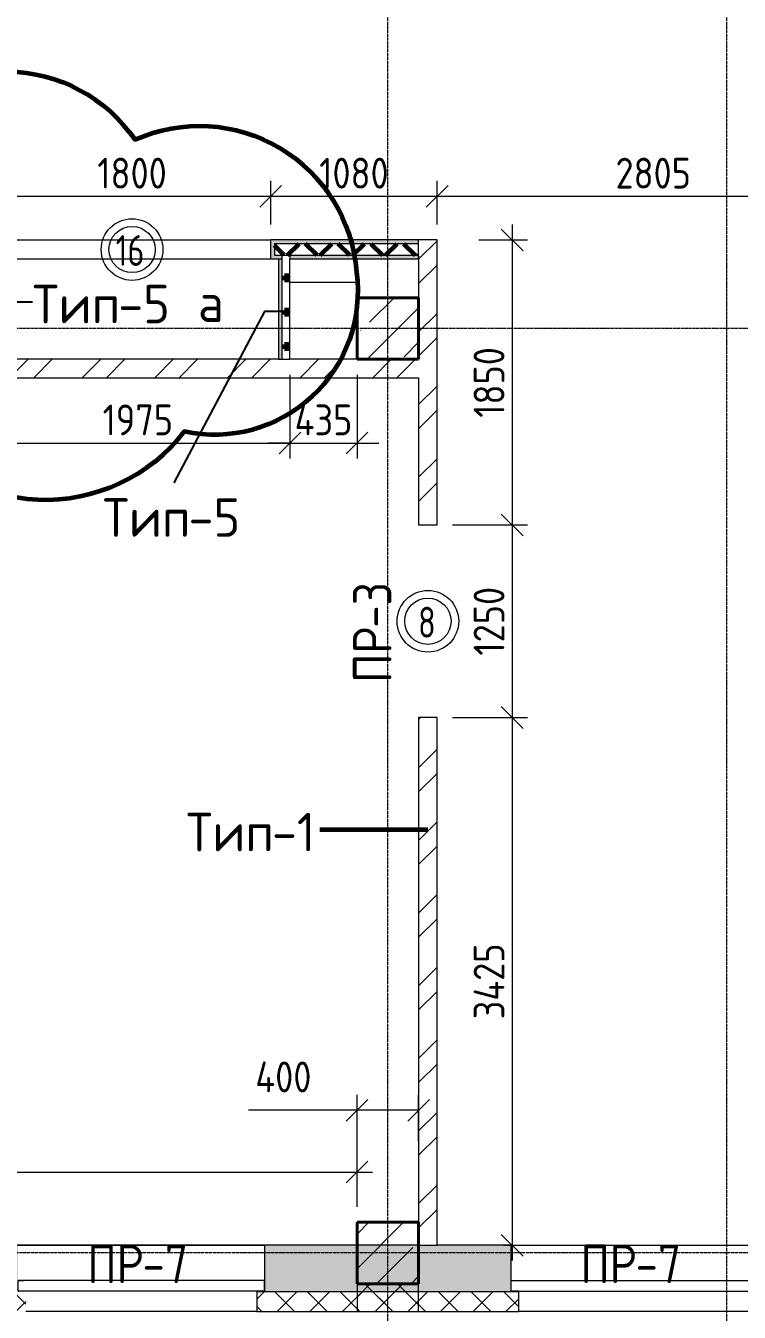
# Model space of a CAD drawing. Header units: millimetres. Extents: x -60946 to 138510, y -262288 to 24501.
# Drawn here: x 37459 to 42090, y -206008 to -197658 of the extents above; entities that cross this region are included whole.
import ezdxf

# ---------------------------------------------------------------- set-up
doc = ezdxf.new("R2010")
doc.units = ezdxf.units.MM
doc.linetypes.add('ADSK_Линия сетки', pattern=[25, 20, -2.5, 0, -2.5])
for name, color, linetype, lineweight in [('0) 1 вып перегородка', 7, 'Continuous', 60), ('2)Тип-2', 3, 'Continuous', 60), ('2)Тип-5', 1, 'Continuous', 60), ('_ Окна', 7, 'Continuous', 18), ('Марки', 7, 'Continuous', 20), ('Марки дверей', 7, 'Continuous', 20), ('Несущие колонны', 7, 'Continuous', 18), ('Окна', 7, 'Continuous', 9), ('Оси', 7, 'Continuous', 9), ('Перекрытие', 7, 'Continuous', 18), ('Размеры', 7, 'Continuous', 9), ('Стены внутренние', 7, 'Continuous', 18), ('Стены наружные', 7, 'Continuous', 18), ('Стены штриховка', 7, 'Continuous', 9)]:
    doc.layers.add(name, color=color, linetype=linetype, lineweight=lineweight)
doc.styles.add('GOST Common_2', font='', dxfattribs={"width": 0.9, "height": 250})
doc.styles.add('GOST Common_3', font='', dxfattribs={"width": 0.9, "height": 200})
doc.styles.add('GOST Common_4', font='', dxfattribs={"height": 250})
doc.styles.add('GOST Common_B', font='', dxfattribs={"width": 0.8, "height": 200})
doc.styles.get('GOST Common_2').set_extended_font_data('GOST Common')
doc.styles.get('GOST Common_3').set_extended_font_data('GOST Common')
doc.styles.get('GOST Common_4').set_extended_font_data('GOST Common')
doc.styles.get('GOST Common_B').set_extended_font_data('GOST Common', bold=True)
doc.dimstyles.new('ADSK_Основной_2_0', dxfattribs={"dimscale": 304.8, "dimtxt": 201.142999, "dimasz": 0.463911, "dimexe": 0.328084, "dimexo": 0.328084, "dimgap": 0.164042, "dimtad": 1, "dimdec": 3, "dimrnd": 0.001, "dimdsep": 46, "dimtxsty": 'GOST Common_3', "dimblk1": 'OBLIQUE', "dimblk2": 'OBLIQUE', "dimsah": 1, "dimcen": 0.09, "dimdle": 0.328084, "dimazin": 2, "dimtfac": 1, "dimtdec": 4, "dimtix": 1, "dimtmove": 0, "dimatfit": 3, "dimfxl": 1, "dimtvp": 1, "dimtolj": 1, "dimtzin": 0, "dimlwd": 20, "dimlwe": 20, "dimarcsym": 2})
doc.dimstyles.new('ADSK_Основной_2_0_1', dxfattribs={"dimscale": 304.8, "dimtxt": 201.142999, "dimasz": 0.463911, "dimexe": 0.328084, "dimexo": 0.328084, "dimgap": 0.164042, "dimtad": 1, "dimdec": 3, "dimrnd": 0.001, "dimdsep": 46, "dimtxsty": 'GOST Common_3', "dimblk1": 'OBLIQUE', "dimblk2": 'OBLIQUE', "dimsah": 1, "dimcen": 0.09, "dimdle": 0.328084, "dimazin": 2, "dimtfac": 1, "dimtdec": 4, "dimtix": 1, "dimtmove": 1, "dimatfit": 3, "dimfxl": 1, "dimtvp": 1, "dimtolj": 1, "dimtzin": 0, "dimlwd": 20, "dimlwe": 20, "dimarcsym": 2})
doc.dimstyles.new('ADSK_Основной_2_0_2', dxfattribs={"dimscale": 304.8, "dimtxt": 201.142999, "dimasz": 0.463911, "dimexe": 0.328084, "dimexo": 0.328084, "dimgap": 0.164042, "dimtad": 1, "dimdec": 3, "dimrnd": 0.001, "dimdsep": 46, "dimtxsty": 'GOST Common_3', "dimblk1": 'OBLIQUE', "dimblk2": 'OBLIQUE', "dimsah": 1, "dimcen": 0.09, "dimdle": 0.328084, "dimazin": 2, "dimtfac": 1, "dimtdec": 4, "dimtix": 1, "dimtmove": 0, "dimatfit": 3, "dimfxl": 1, "dimtvp": 1, "dimtolj": 1, "dimtzin": 0, "dimlwd": 20, "dimlwe": 20, "dimarcsym": 2})
pattern_1 = [(45, (9.36, -198628.46), (-224.5064, 224.5064), []), (45, (233.87, -198628.46), (-224.5064, 224.5064), [396.875, -79.375, 3.353, -76.022])]
pattern_2 = [(45, (9.36, -198628.46), (-106.066, 106.066), []), (135, (9.36, -198628.46), (-106.066, -106.066), [])]
pattern_3 = [(45, (9.36, -198628.46), (-235.7317, 235.7317), []), (45, (166.5, -198628.46), (-235.7317, 235.7317), [])]

# ---------------------------------------------------------------- blocks, each defined once
blk = doc.blocks.new('ADSK_КолоннаЖБ_Прямоугольная - 400x400 мм-1807143-Кладочный план 4-го этажа')
at = {"layer": 'Несущие колонны', "lineweight": 40}
for p, q in [((-200, 200), (200, 200)), ((-200, -200), (-200, 200)), ((200, 200), (200, -200)), ((200, -200), (-200, -200))]:
    blk.add_line(p, q, dxfattribs=at)
blk = doc.blocks.new('ОКНО L03 _2СТ_RS - ОК-5_1600х2000h-3556615-Кладочный план 4-го этажа')
at = {"layer": '_ Окна'}
for p, q in [((-838.1, 149), (761.9, 149)), ((-838.1, 149), (-838.1, 79)), ((-838.1, 149), (-833.1, 149)), ((-818.1, 149), (-38.1, 149)), ((-38.1, 149), (741.9, 149)), ((761.9, 149), (756.9, 149)), ((761.9, 149), (761.9, 79)), ((-838.1, 79), (761.9, 79)), ((-838.1, 79), (-803.1, 79)), ((-818.1, 79), (-38.1, 79)), ((-38.1, 79), (741.9, 79)), ((761.9, 79), (726.9, 79))]:
    blk.add_line(p, q, dxfattribs=at)
at = {"layer": 'Окна'}
blk.add_line((-888.1, -150), (811.9, -150), dxfattribs=at)
blk = doc.blocks.new('ОКНО L03 _2СТ_RS - ОК-5_1600х2000h-3556607-Кладочный план 4-го этажа')
at = {"layer": '_ Окна'}
for p, q in [((-838.1, -79), (761.9, -79)), ((-838.1, -149), (-838.1, -79)), ((-838.1, -79), (-803.1, -79)), ((-818.1, -79), (-38.1, -79)), ((-38.1, -79), (741.9, -79)), ((761.9, -79), (726.9, -79)), ((761.9, -149), (761.9, -79)), ((-838.1, -149), (761.9, -149)), ((-838.1, -149), (-833.1, -149)), ((-818.1, -149), (-38.1, -149)), ((-38.1, -149), (741.9, -149)), ((761.9, -149), (756.9, -149))]:
    blk.add_line(p, q, dxfattribs=at)
at = {"layer": 'Окна'}
blk.add_line((-888.1, 150), (811.9, 150), dxfattribs=at)
blk = doc.blocks.new('_Oblique')
at = {"color": 0, "linetype": 'ByBlock', "lineweight": -2}
blk.add_line((-0.5, -0.5), (0.5, 0.5), dxfattribs=at)
blk = doc.blocks.new('*D5959')
at = {"layer": 'Defpoints', "color": 0, "transparency": 16777216}
for p in [(40299.5, -199048.5), (40129.4, -200898.5), (40616.4, -200898.5)]:
    blk.add_point(p, dxfattribs=at)
at = {"layer": 'Размеры', "color": 0, "lineweight": 20, "transparency": 16777216}
for p, q in [((40616.4, -198948.5), (40616.4, -200998.5)), ((40399.5, -199048.5), (40716.4, -199048.5)), ((40229.4, -200898.5), (40716.4, -200898.5))]:
    blk.add_line(p, q, dxfattribs=at)
at = {"layer": 'Размеры', "color": 0, "lineweight": 20, "transparency": 16777216, "xscale": 141.4, "yscale": 141.4, "zscale": 141.4}
for p, rotation in [((40616.4, -199048.5), 90), ((40616.4, -200898.5), 270)]:
    blk.add_blockref('_Oblique', p, dxfattribs=dict(at, rotation=rotation))
at = {"layer": 'Размеры', "color": 0, "lineweight": 9, "transparency": 16777216, "insert": (40466.4, -199973.5), "char_height": 200, "width": 560.473, "attachment_point": 5, "rotation": 90, "style": 'GOST Common_3'}
blk.add_mtext('\\A1;1850', dxfattribs=at)
blk = doc.blocks.new('*D5960')
at = {"layer": 'Defpoints', "color": 0, "transparency": 16777216}
for p in [(40129.4, -200898.5), (40129.4, -202148.5), (40616.4, -202148.5)]:
    blk.add_point(p, dxfattribs=at)
at = {"layer": 'Размеры', "color": 0, "lineweight": 20, "transparency": 16777216}
for p, q in [((40616.4, -200798.5), (40616.4, -202248.5)), ((40229.4, -200898.5), (40716.4, -200898.5)), ((40229.4, -202148.5), (40716.4, -202148.5))]:
    blk.add_line(p, q, dxfattribs=at)
at = {"layer": 'Размеры', "color": 0, "lineweight": 20, "transparency": 16777216, "xscale": 141.4, "yscale": 141.4, "zscale": 141.4}
for p, rotation in [((40616.4, -200898.5), 90), ((40616.4, -202148.5), 270)]:
    blk.add_blockref('_Oblique', p, dxfattribs=dict(at, rotation=rotation))
at = {"layer": 'Размеры', "color": 0, "lineweight": 9, "transparency": 16777216, "insert": (40466.4, -201523.5), "char_height": 200, "width": 560.473, "attachment_point": 5, "rotation": 90, "style": 'GOST Common_3'}
blk.add_mtext('\\A1;1250', dxfattribs=at)
blk = doc.blocks.new('*D5961')
at = {"layer": 'Defpoints', "color": 0, "transparency": 16777216}
for p in [(40129.4, -202148.5), (40616.4, -205573.5), (40716.4, -205573.5)]:
    blk.add_point(p, dxfattribs=at)
at = {"layer": 'Размеры', "color": 0, "lineweight": 20, "transparency": 16777216}
for p, q in [((40616.4, -202048.5), (40616.4, -205673.5)), ((40229.4, -202148.5), (40716.4, -202148.5)), ((40616.4, -205573.5), (40516.4, -205573.5))]:
    blk.add_line(p, q, dxfattribs=at)
at = {"layer": 'Размеры', "color": 0, "lineweight": 20, "transparency": 16777216, "xscale": 141.4, "yscale": 141.4, "zscale": 141.4}
for p, rotation in [((40616.4, -202148.5), 90), ((40616.4, -205573.5), 270)]:
    blk.add_blockref('_Oblique', p, dxfattribs=dict(at, rotation=rotation))
at = {"layer": 'Размеры', "color": 0, "lineweight": 9, "transparency": 16777216, "insert": (40466.4, -203861), "char_height": 200, "width": 625.93, "attachment_point": 5, "rotation": 90, "style": 'GOST Common_3'}
blk.add_mtext('\\A1;3425', dxfattribs=at)
blk = doc.blocks.new('*D6316')
at = {"layer": 'Defpoints', "color": 0, "transparency": 16777216}
for p in [(39609.4, -205098.4), (34009.4, -205423.5), (39609.4, -205423.5)]:
    blk.add_point(p, dxfattribs=at)
at = {"layer": 'Размеры', "color": 0, "lineweight": 20, "transparency": 16777216}
for p, q in [((34009.4, -205323.5), (34009.4, -204998.4)), ((39609.4, -205323.5), (39609.4, -204998.4)), ((33909.4, -205098.4), (39709.4, -205098.4))]:
    blk.add_line(p, q, dxfattribs=at)
at = {"layer": 'Размеры', "color": 0, "lineweight": 20, "transparency": 16777216, "xscale": 141.4, "yscale": 141.4, "zscale": 141.4, "rotation": 180}
blk.add_blockref('_Oblique', (34009.4, -205098.4), dxfattribs=at)
at = {"layer": 'Размеры', "color": 0, "lineweight": 20, "transparency": 16777216, "xscale": 141.4, "yscale": 141.4, "zscale": 141.4}
blk.add_blockref('_Oblique', (39609.4, -205098.4), dxfattribs=at)
at = {"layer": 'Размеры', "color": 0, "lineweight": 9, "transparency": 16777216, "insert": (36809.4, -204948.4), "char_height": 200, "width": 605.475, "attachment_point": 5, "style": 'GOST Common_3'}
blk.add_mtext('\\A1;5600', dxfattribs=at)
blk = doc.blocks.new('*D6317')
at = {"layer": 'Defpoints', "color": 0, "transparency": 16777216}
for p in [(40009.4, -204697.8), (40009.4, -204998.4), (39609.4, -205423.5)]:
    blk.add_point(p, dxfattribs=at)
at = {"layer": 'Размеры', "color": 0, "lineweight": 20, "transparency": 16777216}
for p, q in [((39609.4, -205323.5), (39609.4, -204597.8)), ((40009.4, -204898.4), (40009.4, -204597.8)), ((39609.4, -204697.8), (38905.1, -204697.8)), ((40009.4, -204697.8), (39509.4, -204697.8))]:
    blk.add_line(p, q, dxfattribs=at)
at = {"layer": 'Размеры', "color": 0, "lineweight": 20, "transparency": 16777216, "xscale": 141.4, "yscale": 141.4, "zscale": 141.4, "rotation": 180}
blk.add_blockref('_Oblique', (39609.4, -204697.8), dxfattribs=at)
at = {"layer": 'Размеры', "color": 0, "lineweight": 20, "transparency": 16777216, "xscale": 141.4, "yscale": 141.4, "zscale": 141.4}
blk.add_blockref('_Oblique', (40009.4, -204697.8), dxfattribs=at)
at = {"layer": 'Размеры', "color": 0, "lineweight": 9, "transparency": 16777216, "insert": (38949.3, -204381.1), "char_height": 200, "width": 474.561, "attachment_point": 1, "line_spacing_factor": 1.022761, "style": 'GOST Common_3'}
blk.add_mtext('\\A1;400', dxfattribs=at)
blk = doc.blocks.new('*D6326')
at = {"layer": 'Defpoints', "color": 0, "transparency": 16777216}
for p in [(37199.4, -199823.5), (39174.4, -199823.5), (39174.4, -200366.7)]:
    blk.add_point(p, dxfattribs=at)
at = {"layer": 'Размеры', "color": 0, "lineweight": 20, "transparency": 16777216}
for p, q in [((37199.4, -199923.5), (37199.4, -200466.7)), ((39174.4, -199923.5), (39174.4, -200466.7)), ((37099.4, -200366.7), (39274.4, -200366.7))]:
    blk.add_line(p, q, dxfattribs=at)
at = {"layer": 'Размеры', "color": 0, "lineweight": 20, "transparency": 16777216, "xscale": 141.4, "yscale": 141.4, "zscale": 141.4, "rotation": 180}
blk.add_blockref('_Oblique', (37199.4, -200366.7), dxfattribs=at)
at = {"layer": 'Размеры', "color": 0, "lineweight": 20, "transparency": 16777216, "xscale": 141.4, "yscale": 141.4, "zscale": 141.4}
blk.add_blockref('_Oblique', (39174.4, -200366.7), dxfattribs=at)
at = {"layer": 'Размеры', "color": 0, "lineweight": 9, "transparency": 16777216, "insert": (38186.9, -200216.7), "char_height": 200, "width": 560.473, "attachment_point": 5, "style": 'GOST Common_3'}
blk.add_mtext('\\A1;1975', dxfattribs=at)
blk = doc.blocks.new('*D6327')
at = {"layer": 'Defpoints', "color": 0, "transparency": 16777216}
for p in [(39174.4, -199823.5), (39609.4, -199823.5), (39609.4, -200366.7)]:
    blk.add_point(p, dxfattribs=at)
at = {"layer": 'Размеры', "color": 0, "lineweight": 20, "transparency": 16777216}
for p, q in [((39174.4, -199923.5), (39174.4, -200466.7)), ((39609.4, -199923.5), (39609.4, -200466.7)), ((39174.4, -200366.7), (39033, -200366.7)), ((39174.4, -200366.7), (39609.4, -200366.7)), ((39609.4, -200366.7), (39750.8, -200366.7))]:
    blk.add_line(p, q, dxfattribs=at)
at = {"layer": 'Размеры', "color": 0, "lineweight": 20, "transparency": 16777216, "xscale": 141.4, "yscale": 141.4, "zscale": 141.4}
blk.add_blockref('_Oblique', (39174.4, -200366.7), dxfattribs=at)
at = {"layer": 'Размеры', "color": 0, "lineweight": 20, "transparency": 16777216, "xscale": 141.4, "yscale": 141.4, "zscale": 141.4, "rotation": 180}
blk.add_blockref('_Oblique', (39609.4, -200366.7), dxfattribs=at)
at = {"layer": 'Размеры', "color": 0, "lineweight": 9, "transparency": 16777216, "insert": (39391.9, -200216.7), "char_height": 200, "width": 474.561, "attachment_point": 5, "style": 'GOST Common_3'}
blk.add_mtext('\\A1;435', dxfattribs=at)
blk = doc.blocks.new('*D6106')
at = {"layer": 'Defpoints', "color": 0, "transparency": 16777216}
for p in [(39049.4, -198765.3), (37249.4, -199048.5), (39049.4, -199048.5)]:
    blk.add_point(p, dxfattribs=at)
at = {"layer": 'Размеры', "color": 0, "lineweight": 20, "transparency": 16777216}
for p, q in [((37249.4, -198948.5), (37249.4, -198665.3)), ((39049.4, -198948.5), (39049.4, -198665.3)), ((37149.4, -198765.3), (39149.4, -198765.3))]:
    blk.add_line(p, q, dxfattribs=at)
at = {"layer": 'Размеры', "color": 0, "lineweight": 20, "transparency": 16777216, "xscale": 141.4, "yscale": 141.4, "zscale": 141.4, "rotation": 180}
blk.add_blockref('_Oblique', (37249.4, -198765.3), dxfattribs=at)
at = {"layer": 'Размеры', "color": 0, "lineweight": 20, "transparency": 16777216, "xscale": 141.4, "yscale": 141.4, "zscale": 141.4}
blk.add_blockref('_Oblique', (39049.4, -198765.3), dxfattribs=at)
at = {"layer": 'Размеры', "color": 0, "lineweight": 9, "transparency": 16777216, "insert": (38149.4, -198615.3), "char_height": 200, "width": 560.473, "attachment_point": 5, "style": 'GOST Common_3'}
blk.add_mtext('\\A1;1800', dxfattribs=at)
blk = doc.blocks.new('*D6107')
at = {"layer": 'Defpoints', "color": 0, "transparency": 16777216}
for p in [(40129.4, -198765.3), (39049.4, -199048.5), (40129.4, -199048.5)]:
    blk.add_point(p, dxfattribs=at)
at = {"layer": 'Размеры', "color": 0, "lineweight": 20, "transparency": 16777216}
for p, q in [((39049.4, -198948.5), (39049.4, -198665.3)), ((40129.4, -198948.5), (40129.4, -198665.3)), ((38949.4, -198765.3), (40229.4, -198765.3))]:
    blk.add_line(p, q, dxfattribs=at)
at = {"layer": 'Размеры', "color": 0, "lineweight": 20, "transparency": 16777216, "xscale": 141.4, "yscale": 141.4, "zscale": 141.4, "rotation": 180}
blk.add_blockref('_Oblique', (39049.4, -198765.3), dxfattribs=at)
at = {"layer": 'Размеры', "color": 0, "lineweight": 20, "transparency": 16777216, "xscale": 141.4, "yscale": 141.4, "zscale": 141.4}
blk.add_blockref('_Oblique', (40129.4, -198765.3), dxfattribs=at)
at = {"layer": 'Размеры', "color": 0, "lineweight": 9, "transparency": 16777216, "insert": (39589.4, -198615.3), "char_height": 200, "width": 560.473, "attachment_point": 5, "style": 'GOST Common_3'}
blk.add_mtext('\\A1;1080', dxfattribs=at)
blk = doc.blocks.new('*D6108')
at = {"layer": 'Defpoints', "color": 0, "transparency": 16777216}
for p in [(42934.4, -198765.3), (40129.4, -199048.5), (42934.4, -199048.5)]:
    blk.add_point(p, dxfattribs=at)
at = {"layer": 'Размеры', "color": 0, "lineweight": 20, "transparency": 16777216}
for p, q in [((40129.4, -198948.5), (40129.4, -198665.3)), ((42934.4, -198948.5), (42934.4, -198665.3)), ((40029.4, -198765.3), (43034.4, -198765.3))]:
    blk.add_line(p, q, dxfattribs=at)
at = {"layer": 'Размеры', "color": 0, "lineweight": 20, "transparency": 16777216, "xscale": 141.4, "yscale": 141.4, "zscale": 141.4, "rotation": 180}
blk.add_blockref('_Oblique', (40129.4, -198765.3), dxfattribs=at)
at = {"layer": 'Размеры', "color": 0, "lineweight": 20, "transparency": 16777216, "xscale": 141.4, "yscale": 141.4, "zscale": 141.4}
blk.add_blockref('_Oblique', (42934.4, -198765.3), dxfattribs=at)
at = {"layer": 'Размеры', "color": 0, "lineweight": 9, "transparency": 16777216, "insert": (41531.9, -198615.3), "char_height": 200, "width": 605.475, "attachment_point": 5, "style": 'GOST Common_3'}
blk.add_mtext('\\A1;2805', dxfattribs=at)
blk = doc.blocks.new('М_двери1 - Марка экземпляра 2-3719212-Кладочный план 4-го этажа')
at = {"layer": 'Марки дверей'}
for radius in [2, 1.5]:
    blk.add_circle((0, 0), radius, dxfattribs=at)

msp = doc.modelspace()

# ---------------------------------------------------------------- hatches: boundary and pattern name
at = {"layer": '2)Тип-2'}
h = msp.add_hatch(color=256, dxfattribs=at)
h.paths.add_polyline_path([(30359.3615, -199073.4914), (30359.3615, -199048.4914), (30219.3615, -199048.4914), (30219.3615, -199073.4914)])
h.paths.add_polyline_path([(25214.3615, -199073.4914), (26709.3615, -199073.4914), (26709.3615, -199048.4914), (25214.3615, -199048.4914)])
h.paths.add_polyline_path([(29479.0471, -199073.4914), (29569.3615, -199073.4914), (29569.3615, -199048.4914), (29479.0471, -199048.4914)])
h.paths.add_polyline_path([(36296.8633, -199073.4914), (37224.3615, -199073.4914), (37224.3615, -199048.4914), (32474.3615, -199048.4914), (32474.3615, -199073.4914), (34646.7804, -199073.4914)])
h.paths.add_polyline_path([(27569.3615, -199073.4914), (28009.3615, -199073.4914), (28009.3615, -199048.4914), (27569.3615, -199048.4914), (27569.3615, -199069.4841)])
h.paths.add_polyline_path([(31009.3615, -199073.4914), (31224.3615, -199073.4914), (31224.3615, -199048.4914), (31009.3615, -199048.4914)])
h.paths.add_polyline_path([(39597.0293, -199073.4914), (40009.3615, -199073.4914), (40009.3615, -199048.4914), (39074.3615, -199048.4914), (39074.3615, -199073.4914)])
h = msp.add_hatch(color=256, dxfattribs=at)
h.paths.add_polyline_path([(26559.3615, -199173.4914), (26559.3615, -199148.4914), (25264.3615, -199148.4914), (25264.3615, -199173.4914), (26534.3615, -199173.4914)])
h.paths.add_polyline_path([(29544.3615, -199173.4914), (29594.3615, -199173.4914), (29594.3615, -199048.4914), (29569.3615, -199048.4914), (29569.3615, -199148.4914), (29519.3615, -199148.4914), (29519.3615, -199173.4914)])
h.paths.add_polyline_path([(30309.3615, -199173.4914), (30384.3615, -199173.4914), (30384.3615, -199048.4914), (30359.3615, -199048.4914), (30359.3615, -199148.4914), (30309.3615, -199148.4914)])
h.paths.add_polyline_path([(39124.3615, -199173.4914), (39124.3615, -199148.4914), (39074.3615, -199148.4914), (39074.3615, -199048.4914), (39049.3615, -199048.4914), (39049.3615, -199173.4914), (39099.3615, -199173.4914)])
h.paths.add_polyline_path([(30194.3615, -199173.4914), (30259.3615, -199173.4914), (30259.3615, -199148.4914), (30219.3615, -199148.4914), (30219.3615, -199048.4914), (30194.3615, -199048.4914)])
h.paths.add_polyline_path([(39174.3615, -199173.4914), (40009.3615, -199173.4914), (40009.3615, -199148.4914), (39174.3615, -199148.4914)])
h.paths.add_polyline_path([(37199.3615, -199173.4914), (37249.3615, -199173.4914), (37249.3615, -199048.4914), (37224.3615, -199048.4914), (37224.3615, -199148.4914), (37184.3615, -199148.4914), (37184.3615, -199173.4914)])
h.paths.add_polyline_path([(28009.3615, -199173.4914), (28009.3615, -199148.4914), (27569.3615, -199148.4914), (27569.3615, -199173.4914)])
h.paths.add_polyline_path([(37134.3615, -199173.4914), (37134.3615, -199148.4914), (36109.3615, -199148.4914), (36109.3615, -199173.4914), (37109.3615, -199173.4914)])
h.paths.add_polyline_path([(30984.3615, -199173.4914), (31249.3615, -199173.4914), (31249.3615, -199048.4914), (31224.3615, -199048.4914), (31224.3615, -199148.4914), (31009.3615, -199148.4914), (31009.3615, -199048.4914), (30984.3615, -199048.4914)])
h.paths.add_polyline_path([(26609.3615, -199173.4914), (26709.3615, -199173.4914), (26709.3615, -199148.4914), (26609.3615, -199148.4914)])
h.paths.add_polyline_path([(32449.3615, -199173.4914), (34759.3615, -199173.4914), (34759.3615, -199148.4914), (32474.3615, -199148.4914), (32474.3615, -199048.4914), (32449.3615, -199048.4914)])
h.paths.add_polyline_path([(34834.3615, -199173.4914), (36059.3615, -199173.4914), (36059.3615, -199148.4914), (34809.3615, -199148.4914), (34809.3615, -199173.4914)])
h = msp.add_hatch(dxfattribs=at)
h.set_pattern_fill('FP_4', color=256, style=0, pattern_type=2)
h.set_pattern_definition(pattern_2)
h.paths.add_polyline_path([(26396.3655, -199148.4914), (26709.3615, -199148.4914), (26709.3615, -199073.4914), (25264.3615, -199073.4914), (25264.3615, -199148.4914)])
h.paths.add_polyline_path([(27569.3615, -199148.4914), (28009.3615, -199148.4914), (28009.3615, -199073.4914), (27569.3615, -199073.4914), (27569.3615, -199097.0628)])
h.paths.add_polyline_path([(39124.3615, -199148.4914), (40009.3615, -199148.4914), (40009.3615, -199073.4914), (39074.3615, -199073.4914), (39074.3615, -199148.4914)])
h.paths.add_polyline_path([(37184.3615, -199148.4914), (37224.3615, -199148.4914), (37224.3615, -199073.4914), (32474.3615, -199073.4914), (32474.3615, -199148.4914), (37134.3615, -199148.4914)])
h.paths.add_polyline_path([(29569.3615, -199148.4914), (29569.3615, -199073.4914), (29479.0471, -199073.4914), (29479.0471, -199148.4914), (29519.3615, -199148.4914)])
h.paths.add_polyline_path([(30259.3615, -199148.4914), (30359.3615, -199148.4914), (30359.3615, -199073.4914), (30219.3615, -199073.4914), (30219.3615, -199148.4914)])
h.paths.add_polyline_path([(31009.3615, -199148.4914), (31224.3615, -199148.4914), (31224.3615, -199073.4914), (31009.3615, -199073.4914)])
at = {"layer": '2)Тип-5', "true_color": 0xd50000}
h = msp.add_hatch(dxfattribs=at)
h.set_pattern_fill('FP_7', color=12, style=0, pattern_type=2)
h.set_pattern_definition([(0, (9.36, -198628.46), (111.125, 111.125), [55.562, -166.688]), (90, (37.14, -198656.24), (-111.125, 111.125), [55.562, -166.688])])
h.paths.add_polyline_path([(39124.3615, -199823.4914), (39174.3615, -199823.4914), (39174.3615, -199148.4914), (39124.3615, -199148.4914), (39124.3615, -199325.9056)])
msp.add_hatch(color=12, dxfattribs=at).paths.add_polyline_path([(39124.3615, -199823.4914), (39124.3615, -199173.4914), (39099.3615, -199173.4914), (39099.3615, -199823.4914)])
at = {"layer": 'Несущие колонны', "lineweight": 9}
h = msp.add_hatch(dxfattribs=at)
h.set_pattern_fill('FP_1', color=256, style=0, pattern_type=2)
h.set_pattern_definition(pattern_1)
h.paths.add_polyline_path([(39609.3615, -199823.4914), (40009.3615, -199823.4914), (40009.3615, -199423.4914), (39609.3615, -199423.4914)])
h = msp.add_hatch(dxfattribs=at)
h.set_pattern_fill('FP_1', color=256, style=0, pattern_type=2)
h.set_pattern_definition(pattern_1)
h.paths.add_polyline_path([(39609.3615, -205823.4914), (40009.3615, -205823.4914), (40009.3615, -205423.4914), (39609.3615, -205423.4914)])
at = {"layer": 'Стены внутренние', "lineweight": 9}
h = msp.add_hatch(dxfattribs=at)
h.set_pattern_fill('FP_8', color=256, style=0, pattern_type=2)
h.set_pattern_definition(pattern_3)
h.paths.add_polyline_path([(40129.3615, -205573.4914), (40129.3615, -202148.4914), (40009.3615, -202148.4914), (40009.3615, -205573.4914)])
h.paths.add_polyline_path([(40129.3615, -200898.4914), (40129.3615, -199048.4914), (40009.3615, -199048.4914), (40009.3615, -200898.4914)])
h = msp.add_hatch(dxfattribs=at)
h.set_pattern_fill('FP_8', color=256, style=0, pattern_type=2)
h.set_pattern_definition(pattern_3)
h.paths.add_polyline_path([(36059.3615, -199943.4914), (40009.3615, -199943.4914), (40009.3615, -199823.4914), (36059.3615, -199823.4914)])
h = msp.add_hatch(dxfattribs=at)
h.set_pattern_fill('FP_2', color=256, style=0, pattern_type=2)
h.set_pattern_definition([(45, (9.36, -198628.46), (84.18955, 308.69595), [396.875, -79.375, 3.353, -76.022])])
h.paths.add_polyline_path([(59259.3615, -205873.4914), (59259.3615, -205872.4914), (59209.3615, -205872.4914), (59209.3615, -205573.4914), (58009.3615, -205573.4914), (58009.3615, -205872.4914), (57959.3615, -205873.4914)])
h.paths.add_polyline_path([(60759.3615, -205873.4914), (61559.3615, -205873.4914), (61559.3615, -205573.4914), (60809.3615, -205573.4914), (60809.3615, -205872.4914), (60759.3615, -205872.4914)])
h.paths.add_polyline_path([(56459.3615, -205873.4914), (56459.3615, -205872.4914), (56409.3615, -205872.4914), (56409.3615, -205573.4914), (54809.3615, -205573.4914), (54809.3615, -205872.4914), (56097.859, -205873.4914)])
h.paths.add_polyline_path([(53259.3615, -205873.4914), (53259.3615, -205872.4914), (53209.3615, -205872.4914), (53209.3615, -205573.4914), (52009.3615, -205573.4914), (52009.3615, -205872.4914), (52797.6931, -205873.4914)])
h.paths.add_polyline_path([(48459.3615, -205873.4914), (50409.3615, -205872.4914), (50409.3615, -205573.4914), (48509.3615, -205573.4914), (48509.3615, -205872.4914), (48459.3615, -205872.4914)])
h.paths.add_polyline_path([(39597.0293, -205873.4914), (40609.3615, -205872.4914), (40609.3615, -205573.4914), (39009.3615, -205573.4914), (39009.3615, -205872.4914), (38959.3615, -205873.4914)])
h.paths.add_polyline_path([(37459.3615, -205873.4914), (37459.3615, -205872.4914), (37409.3615, -205872.4914), (37409.3615, -205573.4914), (36209.3615, -205573.4914), (36209.3615, -205872.4914), (36296.8633, -205873.4914)])
h.paths.add_polyline_path([(46959.3615, -205873.4914), (46959.3615, -205872.4914), (46909.3615, -205872.4914), (46909.3615, -205573.4914), (45009.3615, -205573.4914), (45009.3615, -205872.4914), (46197.3612, -205873.4914)])
h.paths.add_polyline_path([(42897.1952, -205873.4914), (43409.3615, -205872.4914), (43409.3615, -205573.4914), (42209.3615, -205573.4914), (42209.3615, -205872.4914), (42159.3615, -205873.4914)])
h.paths.add_polyline_path([(34659.3615, -205873.4914), (34659.3615, -205872.4914), (34609.3615, -205872.4914), (34609.3615, -205573.4914), (34009.3615, -205573.4914), (34009.3615, -205823.4914), (33609.3615, -205823.4914), (33609.3615, -205573.4914), (33009.3615, -205573.4914), (33009.3615, -205872.4914), (32996.6974, -205873.4914)])
h.paths.add_polyline_path([(22659.3615, -205873.4914), (22659.3615, -205872.4914), (22609.3615, -205872.4914), (22609.3615, -205573.4914), (22009.3615, -205573.4914), (22009.3615, -205823.4914), (21609.3615, -205823.4914), (21609.3615, -205573.4914), (21009.3615, -205573.4914), (21009.3615, -205872.4914), (20959.3615, -205873.4914)])
h.paths.add_polyline_path([(28659.3615, -205873.4914), (28659.3615, -205872.4914), (28609.3615, -205872.4914), (28609.3615, -205573.4914), (27009.3615, -205573.4914), (27009.3615, -205872.4914), (26959.3615, -205873.4914)])
h.paths.add_polyline_path([(25459.3615, -205873.4914), (25459.3615, -205872.4914), (25409.3615, -205872.4914), (25409.3615, -205573.4914), (24209.3615, -205573.4914), (24209.3615, -205872.4914), (24159.3615, -205873.4914)])
h.paths.add_polyline_path([(19459.3615, -205873.4914), (19459.3615, -205872.4914), (19409.3615, -205872.4914), (19409.3615, -205573.4914), (18209.3615, -205573.4914), (18209.3615, -205872.4914), (18159.3615, -205873.4914)])
h.paths.add_polyline_path([(31459.3615, -205873.4914), (31459.3615, -205872.4914), (31409.3615, -205872.4914), (31409.3615, -205573.4914), (30209.3615, -205573.4914), (30209.3615, -205872.4914), (30159.3615, -205873.4914)])
h.paths.add_polyline_path([(16659.3615, -205873.4914), (16659.3615, -205872.4914), (16609.3615, -205872.4914), (16609.3615, -205573.4914), (16009.3615, -205573.4914), (16009.3615, -205823.4914), (15609.3615, -205823.4914), (15609.3615, -205573.4914), (15009.3615, -205573.4914), (15009.3615, -205823.4914), (14609.3615, -205823.4914), (14609.3615, -205573.4914), (14009.3615, -205573.4914), (14009.3615, -205872.4914), (16495.8676, -205873.4914)])
h.paths.add_polyline_path([(9659.3615, -205873.4914), (9659.3615, -205872.4914), (9609.3615, -205872.4914), (9609.3615, -205573.4914), (9009.3615, -205573.4914), (9009.3615, -205823.4914), (8609.3615, -205823.4914), (8609.3615, -205573.4914), (8009.3615, -205573.4914), (8009.3615, -205872.4914), (7959.3615, -205873.4914)])
h.paths.add_polyline_path([(11159.3615, -205873.4914), (12409.3615, -205872.4914), (12409.3615, -205573.4914), (11209.3615, -205573.4914), (11209.3615, -205872.4914), (11159.3615, -205872.4914)])
h.paths.add_polyline_path([(3659.3615, -205873.4914), (3659.3615, -205872.4914), (3609.3615, -205872.4914), (3609.3615, -205573.4914), (3009.3615, -205573.4914), (3009.3615, -205823.4914), (2609.3615, -205823.4914), (2609.3615, -205573.4914), (2009.3615, -205573.4914), (2009.3615, -205872.4914), (3295.2038, -205873.4914)])
h.paths.add_polyline_path([(-840.6385, -205873.4914), (409.3615, -205872.4914), (409.3615, -205573.4914), (-790.6385, -205573.4914), (-790.6385, -205872.4914), (-840.6385, -205872.4914)])
h.paths.add_polyline_path([(-2340.6385, -205873.4914), (-2340.6385, -205872.4914), (-2390.6385, -205872.4914), (-2390.6385, -205573.4914), (-2990.6385, -205573.4914), (-2990.6385, -205873.4914)])
h.paths.add_polyline_path([(5159.3615, -205873.4914), (6409.3615, -205872.4914), (6409.3615, -205573.4914), (5209.3615, -205573.4914), (5209.3615, -205872.4914), (5159.3615, -205872.4914)])
at = {"layer": 'Стены наружные', "lineweight": 9}
h = msp.add_hatch(dxfattribs=at)
h.set_pattern_fill('FP_4', color=256, style=0, pattern_type=2)
h.set_pattern_definition(pattern_2)
h.paths.add_polyline_path([(39609.3615, -206003.4914), (40009.3615, -206003.4914), (40009.3615, -205823.4914), (39609.3615, -205823.4914)])
h = msp.add_hatch(dxfattribs=at)
h.set_pattern_fill('FP_4', color=256, style=0, pattern_type=2)
h.set_pattern_definition(pattern_2)
h.paths.add_polyline_path([(61989.3615, -206003.4914), (61989.3615, -205873.4914), (60759.3615, -205873.4914), (60759.3615, -206003.4914), (61873.1494, -206003.4914)])
h.paths.add_polyline_path([(57959.3615, -206003.4914), (59259.3615, -206003.4914), (59259.3615, -205873.4914), (57959.3615, -205873.4914)])
h.paths.add_polyline_path([(40659.3615, -206003.4914), (40659.3615, -205873.4914), (38959.3615, -205873.4914), (38959.3615, -206003.4914), (39597.0293, -206003.4914)])
h.paths.add_polyline_path([(51959.3615, -206003.4914), (53259.3615, -206003.4914), (53259.3615, -205873.4914), (51959.3615, -205873.4914)])
h.paths.add_polyline_path([(42159.3615, -206003.4914), (43459.3615, -206003.4914), (43459.3615, -205873.4914), (42159.3615, -205873.4914)])
h.paths.add_polyline_path([(44959.3615, -206003.4914), (46959.3615, -206003.4914), (46959.3615, -205873.4914), (44959.3615, -205873.4914)])
h.paths.add_polyline_path([(37459.3615, -206003.4914), (37459.3615, -205873.4914), (36159.3615, -205873.4914), (36159.3615, -206003.4914), (36296.8633, -206003.4914)])
h.paths.add_polyline_path([(56097.859, -206003.4914), (56459.3615, -206003.4914), (56459.3615, -205873.4914), (54759.3615, -205873.4914), (54759.3615, -206003.4914)])
h.paths.add_polyline_path([(48459.3615, -206003.4914), (50459.3615, -206003.4914), (50459.3615, -205873.4914), (48459.3615, -205873.4914)])
h.paths.add_polyline_path([(32996.6974, -206003.4914), (34659.3615, -206003.4914), (34659.3615, -205873.4914), (32959.3615, -205873.4914), (32959.3615, -206003.4914)])
h.paths.add_polyline_path([(16659.3615, -206003.4914), (16659.3615, -205873.4914), (13959.3615, -205873.4914), (13959.3615, -206003.4914), (16495.8676, -206003.4914)])
h.paths.add_polyline_path([(31459.3615, -206003.4914), (31459.3615, -205873.4914), (30159.3615, -205873.4914), (30159.3615, -206003.4914)])
h.paths.add_polyline_path([(18159.3615, -206003.4914), (19459.3615, -206003.4914), (19459.3615, -205873.4914), (18159.3615, -205873.4914)])
h.paths.add_polyline_path([(20959.3615, -206003.4914), (22659.3615, -206003.4914), (22659.3615, -205873.4914), (20959.3615, -205873.4914)])
h.paths.add_polyline_path([(26959.3615, -206003.4914), (28659.3615, -206003.4914), (28659.3615, -205873.4914), (26959.3615, -205873.4914)])
h.paths.add_polyline_path([(25459.3615, -206003.4914), (25459.3615, -205873.4914), (24159.3615, -205873.4914), (24159.3615, -206003.4914)])
h.paths.add_polyline_path([(459.3615, -206003.4914), (459.3615, -205873.4914), (-840.6385, -205873.4914), (-840.6385, -206003.4914), (-4.9621, -206003.4914)])
h.paths.add_polyline_path([(12459.3615, -206003.4914), (12459.3615, -205873.4914), (11159.3615, -205873.4914), (11159.3615, -206003.4914)])
h.paths.add_polyline_path([(9659.3615, -206003.4914), (9659.3615, -205873.4914), (7959.3615, -205873.4914), (7959.3615, -206003.4914)])
h.paths.add_polyline_path([(1959.3615, -206003.4914), (3659.3615, -206003.4914), (3659.3615, -205873.4914), (1959.3615, -205873.4914)])
h.paths.add_polyline_path([(-2990.6385, -206003.4914), (-2340.6385, -206003.4914), (-2340.6385, -205873.4914), (-2990.6385, -205873.4914)])
h.paths.add_polyline_path([(5159.3615, -206003.4914), (6459.3615, -206003.4914), (6459.3615, -205873.4914), (5159.3615, -205873.4914)])

# ---------------------------------------------------------------- linework, layer by layer
at = {"layer": '0) 1 вып перегородка'}
msp.add_line((40069.3615, -202877.7057), (39368.2923, -202877.7057), dxfattribs=at)
at = {"layer": '2)Тип-5', "lineweight": 25}
for p, q in [((37154.3615, -199450.8475), (37503.7567, -199450.8475)), ((39008.4629, -199514.1131), (38420.0642, -200624.6816)), ((39136.8615, -199514.1131), (39008.4629, -199514.1131))]:
    msp.add_line(p, q, dxfattribs=at)
at = {"layer": '2)Тип-5', "color": 1}
msp.add_lwpolyline([(35191.1057, -199864.5593, -0.52056705), (36506.4596, -198377.3924, -0.52056705), (38167.7649, -198397.9063, -0.52056705), (39605.6822, -199256.9522, -0.52056705), (38488.5821, -200292.3254, -0.52056705), (36627.8363, -200210.6773, -0.52056705)], format="xyb", close=True, dxfattribs=at)
at = {"layer": 'Несущие колонны', "lineweight": 9}
for p, q in [((40009.3615, -199423.4914), (39609.3615, -199423.4914)), ((39609.3615, -199423.4914), (39609.3615, -199823.4914)), ((40009.3615, -199823.4914), (40009.3615, -199423.4914)), ((39609.3615, -199823.4914), (40009.3615, -199823.4914)), ((40009.3615, -205423.4914), (39609.3615, -205423.4914)), ((39609.3615, -205423.4914), (39609.3615, -205823.4914)), ((40009.3615, -205823.4914), (40009.3615, -205423.4914)), ((39609.3615, -205823.4914), (40009.3615, -205823.4914))]:
    msp.add_line(p, q, dxfattribs=at)
at = {"layer": 'Оси', "linetype": 'ADSK_Линия сетки', "lineweight": 5}
for p, q in [((39809.3615, -209602.3427), (39809.3615, -188601.0153)), ((42009.3615, -209602.3427), (42009.3615, -188601.0153)), ((62563.3938, -199623.4914), (-25230.7352, -199623.4914)), ((62563.3938, -205623.4914), (-25230.7352, -205623.4914))]:
    msp.add_line(p, q, dxfattribs=at)
at = {"layer": 'Перекрытие'}
for p, q in [((39174.3615, -199323.4914), (39609.3615, -199323.4914)), ((39609.3615, -199323.4914), (39609.3615, -199423.4914))]:
    msp.add_line(p, q, dxfattribs=at)
at = {"layer": 'Стены внутренние', "lineweight": 5}
for p, q in [((37249.3615, -199048.4914), (39049.3615, -199048.4914)), ((40009.3615, -199048.4914), (39049.3615, -199048.4914)), ((39049.3615, -199173.4914), (39049.3615, -199048.4914)), ((40129.3615, -199048.4914), (40009.3615, -199048.4914)), ((40129.3615, -200898.4914), (40129.3615, -199048.4914)), ((39049.3615, -199173.4914), (37249.3615, -199173.4914)), ((39099.3615, -199173.4914), (39049.3615, -199173.4914)), ((39099.3615, -199173.4914), (39099.3615, -199823.4914)), ((40009.3615, -199173.4914), (39174.3615, -199173.4914)), ((39174.3615, -199823.4914), (39174.3615, -199173.4914)), ((40009.3615, -199173.4914), (40009.3615, -199823.4914)), ((39099.3615, -199823.4914), (37199.3615, -199823.4914)), ((40009.3615, -199823.4914), (39174.3615, -199823.4914)), ((36034.3615, -199943.4914), (40009.3615, -199943.4914)), ((40009.3615, -199943.4914), (40009.3615, -200898.4914)), ((40009.3615, -200898.4914), (40129.3615, -200898.4914)), ((40009.3615, -202148.4914), (40009.3615, -205573.4914)), ((40129.3615, -202148.4914), (40009.3615, -202148.4914)), ((40129.3615, -205573.4914), (40129.3615, -202148.4914)), ((37409.3615, -205573.4914), (39009.3615, -205573.4914)), ((40009.3615, -205573.4914), (39009.3615, -205573.4914)), ((39009.3615, -205573.4914), (39009.3615, -205872.4914)), ((40609.3615, -205573.4914), (40129.3615, -205573.4914)), ((40609.3615, -205872.4914), (40609.3615, -205573.4914)), ((40609.3615, -205573.4914), (42209.3615, -205573.4914)), ((39009.3615, -205872.4914), (38959.3615, -205872.4914)), ((38959.3615, -205872.4914), (38959.3615, -205873.4914)), ((40659.3615, -205872.4914), (40609.3615, -205872.4914)), ((40659.3615, -205873.4914), (40659.3615, -205872.4914))]:
    msp.add_line(p, q, dxfattribs=at)
at = {"layer": 'Стены наружные', "lineweight": 9}
for p, q in [((40009.3615, -205823.4914), (39609.3615, -205823.4914)), ((39609.3615, -205823.4914), (39609.3615, -206003.4914)), ((40009.3615, -206003.4914), (40009.3615, -205823.4914)), ((38959.3615, -205873.4914), (38959.3615, -206003.4914)), ((40659.3615, -206003.4914), (40659.3615, -205873.4914)), ((38959.3615, -206003.4914), (37459.3615, -206003.4914)), ((38959.3615, -206003.4914), (40659.3615, -206003.4914)), ((42159.3615, -206003.4914), (40659.3615, -206003.4914))]:
    msp.add_line(p, q, dxfattribs=at)
at = {"layer": 'Стены штриховка', "lineweight": 9}
for p, q in [((40009.3615, -199173.4914), (40009.3615, -199048.4914)), ((40009.3615, -199073.4914), (39074.3615, -199073.4914)), ((39074.3615, -199073.4914), (39074.3615, -199148.4914)), ((39074.3615, -199148.4914), (40009.3615, -199148.4914)), ((39124.3615, -199823.4914), (39124.3615, -199148.4914)), ((39174.3615, -199148.4914), (39174.3615, -199173.4914)), ((39124.3615, -199173.4914), (39099.3615, -199173.4914)), ((39099.3615, -199823.4914), (39174.3615, -199823.4914)), ((40009.3615, -205573.4914), (40129.3615, -205573.4914)), ((38959.3615, -205873.4914), (40659.3615, -205873.4914))]:
    msp.add_line(p, q, dxfattribs=at)

# ---------------------------------------------------------------- block references
at = {"layer": 'Марки дверей', "xscale": 99.99999999999993, "yscale": 99.99999999999993, "zscale": 99.99999999999993}
for p in [(38149.3615, -199110.9914), (40069.3615, -201523.4914)]:
    msp.add_blockref('М_двери1 - Марка экземпляра 2-3719212-Кладочный план 4-го этажа', p, dxfattribs=at)
at = {"layer": 'Несущие колонны', "lineweight": 9, "rotation": 89.9999999999999}
for p in [(39809.3615, -199623.4914), (39809.3615, -205623.4914)]:
    msp.add_blockref('ADSK_КолоннаЖБ_Прямоугольная - 400x400 мм-1807143-Кладочный план 4-го этажа', p, dxfattribs=at)
at = {"layer": 'Окна', "rotation": 180}
msp.add_blockref('ОКНО L03 _2СТ_RS - ОК-5_1600х2000h-3556615-Кладочный план 4-го этажа', (38171.2615, -205723.4914), dxfattribs=at)
at = {"layer": 'Окна', "lineweight": 9}
msp.add_blockref('ОКНО L03 _2СТ_RS - ОК-5_1600х2000h-3556607-Кладочный план 4-го этажа', (41447.4615, -205723.4914), dxfattribs=at)

# ---------------------------------------------------------------- texts
at = {"layer": '0) 1 вып перегородка', "color": 116, "lineweight": 9, "true_color": 0x008040, "char_height": 250, "attachment_point": 1, "style": 'GOST Common_4'}
for s, insert, width in [('Тип', (38501.2923, -202766.7786), 673.4175), ('-1', (39056.9173, -202766.7786), 368.77625)]:
    msp.add_mtext(s, dxfattribs=dict(at, insert=insert, width=width))
at = {"layer": '2)Тип-5', "color": 116, "lineweight": 9, "true_color": 0x008040, "char_height": 250, "attachment_point": 1, "style": 'GOST Common_4'}
for s, insert, width in [('Тип', (37503.7567, -199339.9204), 673.4175), ('-5', (38059.3817, -199339.9204), 432.91125), ('\\fGOST Common|b0|i0|c204|p34|;а', (38577.1524, -199331.1442), 240.50625), ('Тип', (37960.0642, -200725.2545), 673.4175), ('-5', (38515.6892, -200725.2545), 432.91125)]:
    msp.add_mtext(s, dxfattribs=dict(at, insert=insert, width=width))
at = {"layer": 'Марки', "lineweight": 9, "char_height": 250, "attachment_point": 1, "rotation": 90, "style": 'GOST Common_2'}
for s, insert, width in [('-3', (39583.8042, -201566.2348), 389.620125), ('ПР', (39583.8042, -201923.4223), 432.91125)]:
    msp.add_mtext(s, dxfattribs=dict(at, insert=insert, width=width))
at = {"layer": 'Марки', "lineweight": 9, "char_height": 250, "attachment_point": 1, "style": 'GOST Common_2'}
for s, insert, width in [('ПР', (37859.4307, -205569.5103), 432.91125), ('-7', (38216.6182, -205569.5103), 389.620125), ('ПР', (41059.4307, -205569.5103), 432.91125), ('-7', (41416.6182, -205569.5103), 389.620125)]:
    msp.add_mtext(s, dxfattribs=dict(at, insert=insert, width=width))
at = {"layer": 'Марки дверей', "lineweight": 5, "char_height": 200, "attachment_point": 1, "style": 'GOST Common_B'}
for s, insert, width in [('16', (38042.9041, -199017.3325), 250.1265), ('\\fGOST Common|b1|i0|c204|p34|;\\W.8;8', (40005.3041, -201429.8325), 147.5105)]:
    msp.add_mtext(s, dxfattribs=dict(at, insert=insert, width=width))

# ---------------------------------------------------------------- dimensions: what is measured, and where the dimension line sits
at = {"layer": 'Размеры', "lineweight": 9}
for base, p1, p2, override, picture, middle in [((39049.3615, -198765.34), (37249.3615, -199048.4914), (39049.3615, -199048.4914), {"dimpost": '<>', "dimfxl": 1800}, '*D6106', (38149.3615, -198615.34)), ((40129.3615, -198765.34), (39049.3615, -199048.4914), (40129.3615, -199048.4914), {"dimpost": '<>', "dimfxl": 1080}, '*D6107', (39589.3615, -198615.34)), ((42934.3615, -198765.34), (40129.3615, -199048.4914), (42934.3615, -199048.4914), {"dimpost": '<>', "dimfxl": 2805}, '*D6108', (41531.8615, -198615.34)), ((39174.3615, -200366.7485), (37199.3615, -199823.4914), (39174.3615, -199823.4914), {"dimpost": '<>', "dimfxl": 1975}, '*D6326', (38186.8615, -200216.7485)), ((39609.3615, -200366.7485), (39174.3615, -199823.4914), (39609.3615, -199823.4914), {"dimpost": '<>', "dimfxl": 435}, '*D6327', (39391.8615, -200216.7485)), ((39609.3615, -205098.4021), (34009.3615, -205423.4914), (39609.3615, -205423.4914), {"dimpost": '<>', "dimfxl": 5600}, '*D6316', (36809.3615, -204948.4021))]:
    dim = msp.add_linear_dim(base=base, p1=p1, p2=p2, dimstyle='ADSK_Основной_2_0_2', override=override, dxfattribs=at)
    dim.commit()
    dim.dimension.update_dxf_attribs({"geometry": picture, "text_midpoint": middle})
for base, p1, p2, override, picture, middle in [((40616.3935, -200898.4914), (40299.4566, -199048.4914), (40129.3615, -200898.4914), {"dimpost": '<>', "dimfxl": 1857.803093}, '*D5959', (40466.3935, -199973.4914)), ((40616.3935, -202148.4914), (40129.3615, -200898.4914), (40129.3615, -202148.4914), {"dimpost": '<>', "dimfxl": 1250}, '*D5960', (40466.3935, -201523.4914)), ((40616.3935, -205573.4914), (40129.3615, -202148.4914), (40716.3784, -205573.4914), {"dimpost": '<>', "dimfxl": 3474.940834}, '*D5961', (40466.3935, -203860.9914))]:
    dim = msp.add_linear_dim(base=base, p1=p1, p2=p2, angle=90, dimstyle='ADSK_Основной_2_0_1', override=override, dxfattribs=at)
    dim.commit()
    dim.dimension.update_dxf_attribs({"geometry": picture, "text_midpoint": middle})
dim = msp.add_linear_dim(base=(40009.3615, -204697.7954), p1=(39609.3615, -205423.4914), p2=(40009.3615, -204998.4173), dimstyle='ADSK_Основной_2_0', override={"dimpost": '<>', "dimfxl": 583.684882}, dxfattribs=at)
dim.commit()
dim.dimension.update_dxf_attribs({"geometry": '*D6317', "text_midpoint": (39186.5329, -204697.7954), "dimtype": 160})

doc.saveas('drawing.dxf')
